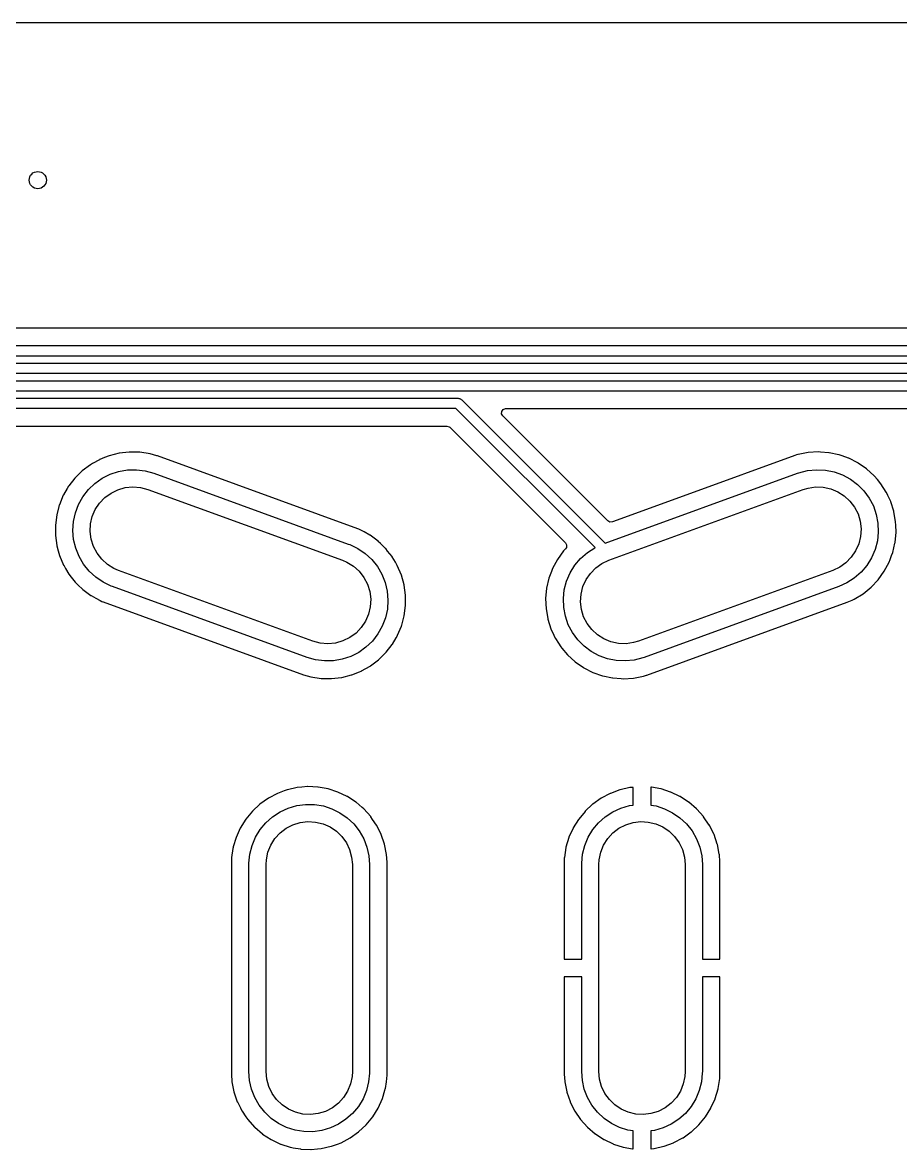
# Model space of a CAD drawing. Extents: x 14 to 417, y -165 to -100.
# Drawn here: x 304.36 to 329.82, y -132.26 to -99.57 of the extents above; entities that cross this region are included whole.
import ezdxf

# ---------------------------------------------------------------- set-up
doc = ezdxf.new("R2010")
doc.units = 0
doc.layers.add('BLACK', color=7, linetype='CONTINUOUS')

msp = doc.modelspace()

# ---------------------------------------------------------------- linework, layer by layer
at = {"layer": 'BLACK', "linetype": 'CONTINUOUS'}
for p, q in [((293.416, -99.5685), (341.585, -99.5685)), ((380.455, -108.434), (219.182, -108.434)), ((219.1, -108.943), (380.492, -108.943)), ((380.43, -109.243), (219.163, -109.243)), ((219.299, -109.451), (374.289, -109.451)), ((374.227, -109.751), (219.361, -109.751)), ((219.497, -109.959), (341.884, -109.959)), ((341.822, -110.259), (219.559, -110.259)), ((219.696, -110.467), (316.992, -110.467)), ((316.992, -110.467), (317.011, -110.472)), ((317.011, -110.472), (317.031, -110.472)), ((317.031, -110.472), (317.048, -110.482)), ((317.048, -110.482), (317.067, -110.487)), ((317.067, -110.487), (317.081, -110.501)), ((317.081, -110.501), (317.098, -110.511)), ((316.93, -110.767), (219.758, -110.767)), ((320.964, -114.801), (316.93, -110.767)), ((317.098, -110.511), (321.261, -114.673)), ((318.26, -110.849), (318.302, -110.793)), ((318.302, -110.793), (318.369, -110.768)), ((318.369, -110.768), (318.378, -110.767)), ((318.378, -110.767), (341.559, -110.767)), ((318.255, -110.92), (318.26, -110.849)), ((318.289, -110.983), (318.255, -110.92)), ((321.334, -114.028), (318.289, -110.983)), ((293.486, -111.275), (316.667, -111.275)), ((316.667, -111.275), (316.735, -111.296)), ((316.735, -111.296), (316.756, -111.312)), ((316.756, -111.312), (320.105, -114.661)), ((306.869, -112.137), (306.739, -112.189)), ((306.873, -112.136), (306.869, -112.137)), ((306.874, -112.136), (306.873, -112.136)), ((307.156, -112.065), (306.874, -112.136)), ((307.16, -112.064), (307.156, -112.065)), ((307.156, -112.065), (307.156, -112.065)), ((307.164, -112.063), (307.16, -112.064)), ((307.454, -112.03), (307.164, -112.063)), ((307.458, -112.029), (307.454, -112.03)), ((307.454, -112.03), (307.454, -112.03)), ((307.463, -112.029), (307.458, -112.029)), ((307.754, -112.034), (307.463, -112.029)), ((307.758, -112.034), (307.754, -112.034)), ((308.055, -112.079), (307.758, -112.034)), ((308.059, -112.08), (308.055, -112.079)), ((308.256, -112.138), (308.059, -112.08)), ((308.059, -112.08), (308.059, -112.08)), ((308.27, -112.142), (308.256, -112.138)), ((308.272, -112.142), (308.27, -112.142)), ((314.083, -114.257), (308.272, -112.142)), ((308.272, -112.142), (308.272, -112.142)), ((326.762, -112.13), (323.734, -113.232)), ((326.763, -112.13), (326.762, -112.13)), ((326.762, -112.13), (326.762, -112.13)), ((326.811, -112.115), (326.763, -112.13)), ((326.85, -112.103), (326.811, -112.115)), ((326.853, -112.101), (326.85, -112.103)), ((326.85, -112.103), (326.85, -112.103)), ((327.147, -112.044), (326.853, -112.101)), ((327.447, -112.026), (327.147, -112.044)), ((327.501, -112.03), (327.447, -112.026)), ((327.742, -112.048), (327.501, -112.03)), ((327.746, -112.048), (327.742, -112.048)), ((327.742, -112.048), (327.742, -112.048)), ((327.75, -112.049), (327.746, -112.048)), ((328.036, -112.109), (327.75, -112.049)), ((327.75, -112.049), (327.75, -112.049)), ((328.04, -112.11), (328.036, -112.109)), ((328.036, -112.109), (328.036, -112.109)), ((328.135, -112.143), (328.04, -112.11)), ((306.329, -112.396), (306.09, -112.576)), ((306.386, -112.364), (306.329, -112.396)), ((306.587, -112.251), (306.386, -112.364)), ((306.591, -112.249), (306.587, -112.251)), ((306.587, -112.251), (306.587, -112.251)), ((306.595, -112.247), (306.591, -112.249)), ((306.739, -112.189), (306.595, -112.247)), ((306.595, -112.247), (306.595, -112.247)), ((328.318, -112.208), (328.135, -112.143)), ((328.323, -112.209), (328.318, -112.208)), ((328.327, -112.211), (328.323, -112.209)), ((328.586, -112.344), (328.327, -112.211)), ((328.327, -112.211), (328.327, -112.211)), ((328.59, -112.346), (328.586, -112.344)), ((328.594, -112.348), (328.59, -112.346)), ((328.834, -112.514), (328.594, -112.348)), ((328.594, -112.348), (328.594, -112.348)), ((305.874, -112.79), (305.705, -113.008)), ((305.876, -112.787), (305.874, -112.79)), ((305.874, -112.79), (305.874, -112.79)), ((305.901, -112.762), (305.876, -112.787)), ((305.985, -112.68), (305.901, -112.762)), ((306.09, -112.576), (305.985, -112.68)), ((306.456, -112.94), (306.668, -112.79)), ((306.668, -112.79), (306.899, -112.673)), ((306.899, -112.673), (307.146, -112.592)), ((307.146, -112.592), (307.401, -112.548)), ((307.401, -112.548), (307.661, -112.542)), ((307.661, -112.542), (307.918, -112.575)), ((307.918, -112.575), (308.167, -112.645)), ((308.167, -112.645), (313.806, -114.698)), ((321.261, -114.673), (326.833, -112.645)), ((326.833, -112.645), (326.876, -112.63)), ((326.876, -112.63), (327.127, -112.567)), ((327.127, -112.567), (327.385, -112.541)), ((327.385, -112.541), (327.644, -112.553)), ((327.644, -112.553), (327.899, -112.604)), ((327.899, -112.604), (328.143, -112.691)), ((328.143, -112.691), (328.371, -112.814)), ((328.837, -112.516), (328.834, -112.514)), ((328.834, -112.514), (328.834, -112.514)), ((329.059, -112.718), (328.837, -112.516)), ((329.062, -112.721), (329.059, -112.718)), ((329.152, -112.827), (329.062, -112.721)), ((329.062, -112.721), (329.062, -112.721)), ((305.655, -113.088), (305.547, -113.274)), ((305.692, -113.024), (305.655, -113.088)), ((305.705, -113.008), (305.692, -113.024)), ((306.11, -113.324), (306.268, -113.119)), ((306.268, -113.119), (306.456, -112.94)), ((306.925, -113.218), (307.125, -113.121)), ((307.125, -113.121), (307.339, -113.061)), ((307.339, -113.061), (307.56, -113.04)), ((307.56, -113.04), (307.782, -113.058)), ((307.782, -113.058), (307.996, -113.115)), ((307.996, -113.115), (313.635, -115.167)), ((321.365, -115.167), (327.004, -113.115)), ((327.004, -113.115), (327.141, -113.074)), ((327.141, -113.074), (327.361, -113.042)), ((327.361, -113.042), (327.583, -113.049)), ((327.583, -113.049), (327.801, -113.096)), ((327.801, -113.096), (328.006, -113.18)), ((328.371, -112.814), (328.579, -112.969)), ((328.579, -112.969), (328.762, -113.153)), ((329.253, -112.947), (329.152, -112.827)), ((329.255, -112.95), (329.253, -112.947)), ((329.412, -113.196), (329.255, -112.95)), ((305.541, -113.283), (305.426, -113.56)), ((305.547, -113.274), (305.541, -113.283)), ((305.983, -113.55), (306.11, -113.324)), ((306.592, -113.51), (306.746, -113.349)), ((306.746, -113.349), (306.925, -113.218)), ((323.734, -113.232), (321.467, -114.057)), ((328.006, -113.18), (328.194, -113.3)), ((328.194, -113.3), (328.357, -113.45)), ((328.762, -113.153), (328.915, -113.363)), ((328.915, -113.363), (329.036, -113.592)), ((329.415, -113.199), (329.412, -113.196)), ((329.412, -113.196), (329.412, -113.196)), ((329.456, -113.287), (329.415, -113.199)), ((329.54, -113.468), (329.456, -113.287)), ((305.413, -113.609), (305.348, -113.85)), ((305.425, -113.565), (305.413, -113.609)), ((305.426, -113.56), (305.425, -113.565)), ((305.425, -113.565), (305.425, -113.565)), ((305.891, -113.793), (305.983, -113.55)), ((306.381, -113.9), (306.469, -113.695)), ((306.469, -113.695), (306.592, -113.51)), ((328.357, -113.45), (328.491, -113.628)), ((328.491, -113.628), (328.592, -113.826)), ((329.036, -113.592), (329.121, -113.837)), ((329.541, -113.471), (329.54, -113.468)), ((329.54, -113.468), (329.54, -113.468)), ((329.543, -113.475), (329.541, -113.471)), ((329.628, -113.747), (329.543, -113.475)), ((329.543, -113.475), (329.543, -113.475)), ((329.631, -113.758), (329.628, -113.747)), ((329.682, -114.053), (329.631, -113.758)), ((305.348, -113.85), (305.31, -114.148)), ((305.819, -114.305), (305.836, -114.046)), ((305.836, -114.046), (305.891, -113.793)), ((306.331, -114.116), (306.381, -113.9)), ((321.396, -114.062), (321.334, -114.028)), ((321.467, -114.057), (321.396, -114.062)), ((328.592, -113.826), (328.656, -114.039)), ((328.656, -114.039), (328.681, -114.259)), ((329.121, -113.837), (329.17, -114.092)), ((329.17, -114.092), (329.18, -114.351)), ((329.686, -114.148), (329.682, -114.053)), ((305.31, -114.148), (305.31, -114.246)), ((305.31, -114.246), (305.311, -114.439)), ((305.84, -114.564), (305.819, -114.305)), ((306.32, -114.338), (306.331, -114.116)), ((306.348, -114.558), (306.32, -114.338)), ((314.084, -114.258), (314.083, -114.257)), ((314.083, -114.257), (314.083, -114.257)), ((314.085, -114.258), (314.084, -114.258)), ((314.115, -114.271), (314.085, -114.258)), ((314.085, -114.258), (314.085, -114.258)), ((314.171, -114.294), (314.115, -114.271)), ((314.27, -114.349), (314.171, -114.294)), ((314.43, -114.437), (314.27, -114.349)), ((328.681, -114.259), (328.666, -114.481)), ((329.18, -114.351), (329.152, -114.609)), ((329.666, -114.652), (329.694, -114.353)), ((329.694, -114.353), (329.686, -114.148)), ((305.311, -114.439), (305.311, -114.448)), ((305.311, -114.448), (305.352, -114.745)), ((305.352, -114.745), (305.353, -114.749)), ((305.353, -114.749), (305.353, -114.749)), ((305.353, -114.749), (305.393, -114.896)), ((305.9, -114.816), (305.84, -114.564)), ((306.415, -114.77), (306.348, -114.558)), ((313.806, -114.698), (313.848, -114.714)), ((313.848, -114.714), (314.082, -114.827)), ((314.433, -114.439), (314.43, -114.437)), ((314.43, -114.437), (314.43, -114.437)), ((314.437, -114.442), (314.433, -114.439)), ((314.671, -114.616), (314.437, -114.442)), ((314.437, -114.442), (314.437, -114.442)), ((314.674, -114.618), (314.671, -114.616)), ((314.671, -114.616), (314.671, -114.616)), ((314.677, -114.621), (314.674, -114.618)), ((314.736, -114.679), (314.677, -114.621)), ((314.677, -114.621), (314.677, -114.621)), ((314.889, -114.827), (314.736, -114.679)), ((320.105, -114.661), (320.139, -114.724)), ((320.139, -114.724), (320.134, -114.795)), ((328.613, -114.697), (328.522, -114.9)), ((328.666, -114.481), (328.613, -114.697)), ((329.152, -114.609), (329.086, -114.86)), ((329.598, -114.944), (329.66, -114.674)), ((329.66, -114.674), (329.665, -114.656)), ((329.665, -114.656), (329.666, -114.652)), ((305.393, -114.896), (305.431, -115.034)), ((305.431, -115.034), (305.549, -115.311)), ((305.996, -115.057), (305.9, -114.816)), ((306.127, -115.281), (305.996, -115.057)), ((306.518, -114.967), (306.415, -114.77)), ((306.655, -115.142), (306.518, -114.967)), ((314.082, -114.827), (314.296, -114.972)), ((314.296, -114.972), (314.487, -115.149)), ((314.892, -114.831), (314.889, -114.827)), ((314.948, -114.903), (314.892, -114.831)), ((314.892, -114.831), (314.892, -114.831)), ((315.075, -115.063), (314.948, -114.903)), ((315.077, -115.067), (315.075, -115.063)), ((315.173, -115.229), (315.077, -115.067)), ((315.077, -115.067), (315.077, -115.067)), ((320.049, -114.899), (319.873, -115.143)), ((320.052, -114.896), (320.049, -114.899)), ((320.108, -114.837), (320.052, -114.896)), ((320.052, -114.896), (320.052, -114.896)), ((320.134, -114.795), (320.108, -114.837)), ((320.545, -115.115), (320.74, -114.944)), ((320.74, -114.944), (320.958, -114.804)), ((320.958, -114.804), (320.964, -114.801)), ((328.397, -115.083), (328.241, -115.242)), ((328.522, -114.9), (328.397, -115.083)), ((329.086, -114.86), (328.983, -115.098)), ((329.522, -115.146), (329.566, -115.03)), ((329.566, -115.03), (329.598, -114.944)), ((305.549, -115.311), (305.551, -115.314)), ((305.551, -115.314), (305.551, -115.314)), ((305.551, -115.314), (305.608, -115.411)), ((305.608, -115.411), (305.701, -115.569)), ((306.289, -115.483), (306.127, -115.281)), ((306.82, -115.291), (306.655, -115.142)), ((307.009, -115.408), (306.82, -115.291)), ((307.141, -115.465), (307.009, -115.408)), ((313.635, -115.167), (313.767, -115.224)), ((313.767, -115.224), (313.956, -115.341)), ((313.956, -115.341), (314.121, -115.49)), ((314.487, -115.149), (314.649, -115.351)), ((314.649, -115.351), (314.78, -115.575)), ((315.227, -115.321), (315.173, -115.229)), ((315.345, -115.598), (315.227, -115.321)), ((319.73, -115.411), (319.699, -115.493)), ((319.732, -115.407), (319.73, -115.411)), ((319.73, -115.411), (319.73, -115.411)), ((319.873, -115.143), (319.732, -115.407)), ((320.241, -115.534), (320.377, -115.313)), ((320.377, -115.313), (320.545, -115.115)), ((320.827, -115.549), (320.983, -115.39)), ((320.983, -115.39), (321.164, -115.262)), ((321.164, -115.262), (321.365, -115.167)), ((328.06, -115.37), (327.859, -115.465)), ((328.241, -115.242), (328.06, -115.37)), ((328.847, -115.319), (328.679, -115.517)), ((328.983, -115.098), (328.847, -115.319)), ((329.351, -115.489), (329.492, -115.225)), ((329.492, -115.225), (329.522, -115.146)), ((305.701, -115.569), (305.772, -115.659)), ((305.772, -115.659), (305.884, -115.801)), ((306.48, -115.66), (306.289, -115.483)), ((306.694, -115.805), (306.48, -115.66)), ((312.78, -117.517), (307.141, -115.465)), ((314.121, -115.49), (314.258, -115.665)), ((314.258, -115.665), (314.361, -115.862)), ((314.78, -115.575), (314.876, -115.816)), ((315.346, -115.602), (315.345, -115.598)), ((315.423, -115.883), (315.346, -115.602)), ((315.346, -115.602), (315.346, -115.602)), ((319.626, -115.688), (319.558, -115.98)), ((319.699, -115.493), (319.626, -115.688)), ((320.138, -115.772), (320.241, -115.534)), ((320.611, -115.935), (320.702, -115.732)), ((320.702, -115.732), (320.827, -115.549)), ((327.859, -115.465), (322.22, -117.517)), ((328.484, -115.688), (328.266, -115.828)), ((328.679, -115.517), (328.484, -115.688)), ((328.972, -115.948), (329.172, -115.736)), ((329.172, -115.736), (329.175, -115.733)), ((329.172, -115.736), (329.172, -115.736)), ((329.175, -115.733), (329.351, -115.489)), ((305.884, -115.801), (305.884, -115.801)), ((305.884, -115.801), (305.887, -115.805)), ((305.887, -115.805), (305.976, -115.891)), ((305.976, -115.891), (306.099, -116.011)), ((306.099, -116.011), (306.099, -116.011)), ((306.099, -116.011), (306.102, -116.014)), ((306.102, -116.014), (306.105, -116.016)), ((306.105, -116.016), (306.105, -116.016)), ((306.105, -116.016), (306.339, -116.19)), ((306.928, -115.918), (306.694, -115.805)), ((306.97, -115.934), (306.928, -115.918)), ((312.609, -117.987), (306.97, -115.934)), ((314.361, -115.862), (314.428, -116.074)), ((314.876, -115.816), (314.936, -116.068)), ((315.424, -115.887), (315.423, -115.883)), ((315.423, -115.883), (315.423, -115.883)), ((315.465, -116.184), (315.424, -115.887)), ((319.558, -115.98), (319.53, -116.279)), ((320.044, -116.281), (320.072, -116.023)), ((320.072, -116.023), (320.138, -115.772)), ((320.558, -116.151), (320.611, -115.935)), ((328.03, -115.934), (322.391, -117.987)), ((328.266, -115.828), (328.03, -115.934)), ((328.736, -116.14), (328.969, -115.951)), ((328.969, -115.951), (328.972, -115.948)), ((306.339, -116.19), (306.339, -116.19)), ((306.339, -116.19), (306.343, -116.193)), ((306.343, -116.193), (306.346, -116.195)), ((306.346, -116.195), (306.346, -116.195)), ((306.346, -116.195), (306.486, -116.272)), ((306.486, -116.272), (306.605, -116.338)), ((306.605, -116.338), (306.661, -116.361)), ((306.661, -116.361), (306.691, -116.374)), ((306.691, -116.374), (306.691, -116.374)), ((306.691, -116.374), (306.692, -116.374)), ((306.692, -116.374), (306.693, -116.375)), ((306.693, -116.375), (306.693, -116.375)), ((306.693, -116.375), (312.504, -118.49)), ((314.428, -116.074), (314.456, -116.294)), ((314.456, -116.294), (314.445, -116.516)), ((314.936, -116.068), (314.957, -116.327)), ((314.957, -116.327), (314.94, -116.586)), ((315.465, -116.188), (315.465, -116.184)), ((315.465, -116.282), (315.465, -116.188)), ((315.465, -116.188), (315.465, -116.188)), ((315.466, -116.484), (315.465, -116.282)), ((319.53, -116.279), (319.542, -116.579)), ((320.054, -116.54), (320.044, -116.281)), ((320.543, -116.373), (320.558, -116.151)), ((320.568, -116.593), (320.543, -116.373)), ((322.462, -118.502), (328.273, -116.387)), ((328.273, -116.387), (328.275, -116.386)), ((328.273, -116.387), (328.273, -116.387)), ((328.275, -116.386), (328.277, -116.385)), ((328.277, -116.385), (328.417, -116.323)), ((328.277, -116.385), (328.277, -116.385)), ((328.417, -116.323), (328.48, -116.296)), ((328.48, -116.296), (328.736, -116.14)), ((314.445, -116.516), (314.395, -116.732)), ((314.94, -116.586), (314.885, -116.839)), ((315.428, -116.782), (315.466, -116.484)), ((319.542, -116.579), (319.542, -116.583)), ((319.542, -116.583), (319.59, -116.855)), ((320.103, -116.795), (320.054, -116.54)), ((320.632, -116.806), (320.568, -116.593)), ((314.307, -116.937), (314.184, -117.122)), ((314.395, -116.732), (314.307, -116.937)), ((314.885, -116.839), (314.793, -117.082)), ((315.355, -117.051), (315.387, -116.933)), ((315.387, -116.933), (315.428, -116.782)), ((319.59, -116.855), (319.593, -116.874)), ((319.593, -116.874), (319.594, -116.878)), ((319.594, -116.878), (319.594, -116.878)), ((319.594, -116.878), (319.681, -117.157)), ((320.188, -117.04), (320.103, -116.795)), ((320.309, -117.269), (320.188, -117.04)), ((320.733, -117.004), (320.632, -116.806)), ((320.867, -117.182), (320.733, -117.004)), ((314.03, -117.283), (313.851, -117.414)), ((314.184, -117.122), (314.03, -117.283)), ((314.666, -117.308), (314.508, -117.513)), ((314.793, -117.082), (314.666, -117.308)), ((315.195, -117.416), (315.232, -117.352)), ((315.232, -117.352), (315.235, -117.349)), ((315.232, -117.352), (315.232, -117.352)), ((315.235, -117.349), (315.236, -117.344)), ((315.236, -117.344), (315.346, -117.082)), ((315.346, -117.082), (315.35, -117.072)), ((315.35, -117.072), (315.355, -117.051)), ((319.681, -117.157), (319.683, -117.161)), ((319.683, -117.161), (319.684, -117.164)), ((319.684, -117.164), (319.684, -117.164)), ((319.684, -117.164), (319.725, -117.252)), ((319.725, -117.252), (319.809, -117.433)), ((320.462, -117.479), (320.309, -117.269)), ((321.03, -117.332), (320.867, -117.182)), ((321.218, -117.452), (321.03, -117.332)), ((312.994, -117.574), (312.78, -117.517)), ((313.216, -117.592), (312.994, -117.574)), ((313.437, -117.571), (313.216, -117.592)), ((313.651, -117.511), (313.437, -117.571)), ((313.851, -117.414), (313.651, -117.511)), ((314.32, -117.692), (314.108, -117.842)), ((314.508, -117.513), (314.32, -117.692)), ((314.909, -117.833), (315.081, -117.611)), ((315.081, -117.611), (315.084, -117.608)), ((315.081, -117.611), (315.081, -117.611)), ((315.084, -117.608), (315.195, -117.416)), ((319.809, -117.433), (319.812, -117.436)), ((319.812, -117.436), (319.812, -117.436)), ((319.812, -117.436), (319.899, -117.573)), ((319.899, -117.573), (319.971, -117.685)), ((319.971, -117.685), (319.997, -117.716)), ((320.645, -117.663), (320.462, -117.479)), ((320.853, -117.818), (320.645, -117.663)), ((321.423, -117.536), (321.218, -117.452)), ((321.641, -117.583), (321.423, -117.536)), ((321.863, -117.59), (321.641, -117.583)), ((322.083, -117.558), (321.863, -117.59)), ((322.22, -117.517), (322.083, -117.558)), ((312.858, -118.057), (312.609, -117.987)), ((313.877, -117.959), (313.63, -118.04)), ((314.108, -117.842), (313.877, -117.959)), ((314.686, -118.056), (314.9, -117.845)), ((314.9, -117.845), (314.909, -117.833)), ((319.997, -117.716), (320.162, -117.911)), ((320.162, -117.911), (320.162, -117.911)), ((320.162, -117.911), (320.165, -117.914)), ((320.165, -117.914), (320.387, -118.116)), ((321.081, -117.941), (320.853, -117.818)), ((321.325, -118.028), (321.081, -117.941)), ((322.348, -118.002), (322.097, -118.065)), ((322.391, -117.987), (322.348, -118.002)), ((313.115, -118.09), (312.858, -118.057)), ((313.375, -118.084), (313.115, -118.09)), ((313.63, -118.04), (313.375, -118.084)), ((314.189, -118.381), (314.443, -118.238)), ((314.443, -118.238), (314.447, -118.236)), ((314.443, -118.238), (314.443, -118.238)), ((314.447, -118.236), (314.686, -118.056)), ((320.387, -118.116), (320.39, -118.118)), ((320.39, -118.118), (320.39, -118.118)), ((320.39, -118.118), (320.63, -118.284)), ((320.63, -118.284), (320.63, -118.284)), ((320.63, -118.284), (320.634, -118.286)), ((320.634, -118.286), (320.638, -118.288)), ((320.638, -118.288), (320.897, -118.421)), ((321.58, -118.079), (321.325, -118.028)), ((321.839, -118.091), (321.58, -118.079)), ((322.097, -118.065), (321.839, -118.091)), ((312.504, -118.49), (312.504, -118.49)), ((312.504, -118.49), (312.506, -118.49)), ((312.506, -118.49), (312.508, -118.491)), ((312.508, -118.491), (312.508, -118.491)), ((312.508, -118.491), (312.717, -118.552)), ((312.717, -118.552), (312.717, -118.552)), ((312.717, -118.552), (312.721, -118.553)), ((312.721, -118.553), (313.018, -118.598)), ((313.018, -118.598), (313.022, -118.598)), ((313.022, -118.598), (313.313, -118.603)), ((313.313, -118.603), (313.318, -118.603)), ((313.318, -118.603), (313.322, -118.602)), ((313.322, -118.602), (313.612, -118.569)), ((313.322, -118.602), (313.322, -118.602)), ((313.612, -118.569), (313.616, -118.568)), ((313.616, -118.568), (313.62, -118.567)), ((313.62, -118.567), (313.902, -118.496)), ((313.902, -118.496), (313.907, -118.495)), ((313.902, -118.496), (313.902, -118.496)), ((313.907, -118.495), (314.13, -118.405)), ((314.13, -118.405), (314.181, -118.385)), ((314.181, -118.385), (314.185, -118.383)), ((314.181, -118.385), (314.181, -118.385)), ((314.185, -118.383), (314.189, -118.381)), ((314.189, -118.381), (314.189, -118.381)), ((320.897, -118.421), (320.897, -118.421)), ((320.897, -118.421), (320.901, -118.423)), ((320.901, -118.423), (321.184, -118.522)), ((321.184, -118.522), (321.188, -118.523)), ((321.188, -118.523), (321.188, -118.523)), ((321.188, -118.523), (321.474, -118.583)), ((321.474, -118.583), (321.474, -118.583)), ((321.474, -118.583), (321.478, -118.584)), ((321.478, -118.584), (321.482, -118.584)), ((321.482, -118.584), (321.482, -118.584)), ((321.482, -118.584), (321.72, -118.601)), ((321.72, -118.601), (321.777, -118.606)), ((321.777, -118.606), (322.077, -118.588)), ((322.077, -118.588), (322.371, -118.531)), ((322.371, -118.531), (322.425, -118.514)), ((322.425, -118.514), (322.459, -118.503)), ((322.459, -118.503), (322.461, -118.502)), ((322.459, -118.503), (322.459, -118.503)), ((322.461, -118.502), (322.462, -118.502)), ((322.462, -118.502), (322.462, -118.502)), ((311.75, -121.934), (311.492, -122.07)), ((311.753, -121.932), (311.75, -121.934)), ((311.75, -121.934), (311.75, -121.934)), ((311.948, -121.86), (311.753, -121.932)), ((312.031, -121.83), (311.948, -121.86)), ((312.035, -121.829), (312.031, -121.83)), ((312.031, -121.83), (312.031, -121.83)), ((312.039, -121.828), (312.035, -121.829)), ((312.324, -121.764), (312.039, -121.828)), ((312.039, -121.828), (312.039, -121.828)), ((312.328, -121.763), (312.324, -121.764)), ((312.324, -121.764), (312.324, -121.764)), ((312.463, -121.751), (312.328, -121.763)), ((312.622, -121.737), (312.463, -121.751)), ((312.627, -121.737), (312.622, -121.737)), ((312.622, -121.737), (312.622, -121.737)), ((312.631, -121.737), (312.627, -121.737)), ((312.922, -121.75), (312.631, -121.737)), ((312.631, -121.737), (312.631, -121.737)), ((312.926, -121.751), (312.922, -121.75)), ((312.922, -121.75), (312.922, -121.75)), ((312.93, -121.751), (312.926, -121.751)), ((313.108, -121.783), (312.93, -121.751)), ((312.93, -121.751), (312.93, -121.751)), ((313.222, -121.804), (313.108, -121.783)), ((313.226, -121.805), (313.222, -121.804)), ((313.503, -121.894), (313.226, -121.805)), ((313.226, -121.805), (313.226, -121.805)), ((313.507, -121.895), (313.503, -121.894)), ((313.503, -121.894), (313.503, -121.894)), ((313.778, -122.024), (313.507, -121.895)), ((321.402, -121.935), (321.144, -122.071)), ((321.409, -121.931), (321.402, -121.935)), ((321.683, -121.83), (321.409, -121.931)), ((321.691, -121.828), (321.683, -121.83)), ((321.976, -121.764), (321.691, -121.828)), ((321.984, -121.763), (321.976, -121.764)), ((322.056, -121.757), (321.984, -121.763)), ((322.068, -121.759), (322.056, -121.757)), ((322.072, -121.774), (322.068, -121.759)), ((322.072, -122.273), (322.072, -121.774)), ((322.585, -121.756), (322.58, -121.771)), ((322.58, -121.771), (322.58, -122.273)), ((322.598, -121.755), (322.585, -121.756)), ((322.869, -121.803), (322.598, -121.755)), ((322.877, -121.805), (322.869, -121.803)), ((323.155, -121.895), (322.877, -121.805)), ((323.163, -121.898), (323.155, -121.895)), ((323.426, -122.023), (323.163, -121.898)), ((311.243, -122.246), (311.024, -122.45)), ((311.488, -122.072), (311.243, -122.246)), ((311.492, -122.07), (311.488, -122.072)), ((312.31, -122.288), (312.567, -122.253)), ((312.567, -122.253), (312.827, -122.257)), ((312.827, -122.257), (313.083, -122.298)), ((313.782, -122.026), (313.778, -122.024)), ((314.026, -122.185), (313.782, -122.026)), ((313.782, -122.026), (313.782, -122.026)), ((314.03, -122.188), (314.026, -122.185)), ((314.026, -122.185), (314.026, -122.185)), ((314.033, -122.19), (314.03, -122.188)), ((314.21, -122.341), (314.033, -122.19)), ((314.033, -122.19), (314.033, -122.19)), ((320.893, -122.249), (320.679, -122.448)), ((320.899, -122.244), (320.893, -122.249)), ((321.137, -122.075), (320.899, -122.244)), ((321.144, -122.071), (321.137, -122.075)), ((321.962, -122.288), (322.072, -122.273)), ((322.58, -122.273), (322.735, -122.298)), ((323.434, -122.027), (323.426, -122.023)), ((323.678, -122.186), (323.434, -122.027)), ((323.685, -122.191), (323.678, -122.186)), ((323.906, -122.38), (323.685, -122.191)), ((311.024, -122.45), (310.834, -122.682)), ((311.609, -122.612), (311.826, -122.469)), ((311.826, -122.469), (312.061, -122.361)), ((312.061, -122.361), (312.31, -122.288)), ((313.083, -122.298), (313.33, -122.377)), ((313.33, -122.377), (313.562, -122.492)), ((313.562, -122.492), (313.775, -122.64)), ((314.258, -122.383), (314.21, -122.341)), ((314.458, -122.606), (314.258, -122.383)), ((320.674, -122.454), (320.489, -122.679)), ((320.679, -122.448), (320.674, -122.454)), ((321.261, -122.612), (321.478, -122.469)), ((321.478, -122.469), (321.713, -122.361)), ((321.713, -122.361), (321.962, -122.288)), ((322.735, -122.298), (322.982, -122.377)), ((322.982, -122.377), (323.214, -122.492)), ((323.214, -122.492), (323.427, -122.64)), ((323.912, -122.386), (323.906, -122.38)), ((324.107, -122.604), (323.912, -122.386)), ((324.112, -122.61), (324.107, -122.604)), ((310.834, -122.682), (310.675, -122.937)), ((311.249, -122.984), (311.415, -122.784)), ((311.415, -122.784), (311.609, -122.612)), ((312.004, -122.945), (312.202, -122.843)), ((312.202, -122.843), (312.414, -122.777)), ((312.414, -122.777), (312.635, -122.751)), ((312.635, -122.751), (312.857, -122.763)), ((312.857, -122.763), (313.073, -122.815)), ((313.073, -122.815), (313.276, -122.905)), ((313.276, -122.905), (313.461, -123.029)), ((313.775, -122.64), (313.964, -122.818)), ((313.964, -122.818), (314.125, -123.021)), ((314.46, -122.61), (314.458, -122.606)), ((314.512, -122.686), (314.46, -122.61)), ((314.46, -122.61), (314.46, -122.61)), ((314.626, -122.855), (314.512, -122.686)), ((314.628, -122.858), (314.626, -122.855)), ((314.67, -122.941), (314.628, -122.858)), ((314.628, -122.858), (314.628, -122.858)), ((320.484, -122.686), (320.33, -122.934)), ((320.489, -122.679), (320.484, -122.686)), ((320.901, -122.984), (321.067, -122.784)), ((321.067, -122.784), (321.261, -122.612)), ((321.656, -122.945), (321.854, -122.843)), ((321.854, -122.843), (322.066, -122.777)), ((322.066, -122.777), (322.287, -122.751)), ((322.287, -122.751), (322.509, -122.763)), ((322.509, -122.763), (322.725, -122.815)), ((322.725, -122.815), (322.928, -122.905)), ((322.928, -122.905), (323.113, -123.029)), ((323.427, -122.64), (323.616, -122.818)), ((323.616, -122.818), (323.777, -123.021)), ((324.276, -122.851), (324.112, -122.61)), ((324.28, -122.859), (324.276, -122.851)), ((324.41, -123.119), (324.28, -122.859)), ((310.551, -123.215), (310.47, -123.487)), ((310.552, -123.211), (310.551, -123.215)), ((310.675, -122.937), (310.552, -123.211)), ((311.014, -123.445), (311.115, -123.206)), ((311.115, -123.206), (311.249, -122.984)), ((311.56, -123.433), (311.678, -123.244)), ((311.678, -123.244), (311.828, -123.08)), ((311.828, -123.08), (312.004, -122.945)), ((313.461, -123.029), (313.62, -123.183)), ((313.62, -123.183), (313.75, -123.364)), ((314.125, -123.021), (314.254, -123.247)), ((314.254, -123.247), (314.348, -123.488)), ((314.761, -123.123), (314.67, -122.941)), ((314.858, -123.407), (314.761, -123.123)), ((320.204, -123.215), (320.12, -123.495)), ((320.207, -123.207), (320.204, -123.215)), ((320.326, -122.941), (320.207, -123.207)), ((320.33, -122.934), (320.326, -122.941)), ((320.666, -123.445), (320.767, -123.206)), ((320.767, -123.206), (320.901, -122.984)), ((321.212, -123.433), (321.33, -123.244)), ((321.33, -123.244), (321.48, -123.08)), ((321.48, -123.08), (321.656, -122.945)), ((323.113, -123.029), (323.272, -123.183)), ((323.272, -123.183), (323.402, -123.364)), ((323.777, -123.021), (323.906, -123.247)), ((323.906, -123.247), (324, -123.488)), ((324.414, -123.127), (324.41, -123.119)), ((324.509, -123.403), (324.414, -123.127)), ((310.462, -123.528), (310.42, -123.795)), ((310.466, -123.503), (310.462, -123.528)), ((310.467, -123.499), (310.466, -123.503)), ((310.466, -123.503), (310.466, -123.503)), ((310.47, -123.487), (310.467, -123.499)), ((310.951, -123.696), (311.014, -123.445)), ((311.477, -123.639), (311.56, -123.433)), ((313.75, -123.364), (313.846, -123.564)), ((313.846, -123.564), (313.904, -123.779)), ((314.348, -123.488), (314.405, -123.741)), ((314.918, -123.701), (314.858, -123.407)), ((320.119, -123.503), (320.073, -123.791)), ((320.12, -123.495), (320.119, -123.503)), ((320.603, -123.696), (320.666, -123.445)), ((321.129, -123.639), (321.212, -123.433)), ((323.402, -123.364), (323.498, -123.564)), ((323.498, -123.564), (323.556, -123.779)), ((324, -123.488), (324.057, -123.741)), ((324.511, -123.411), (324.509, -123.403)), ((324.568, -123.697), (324.511, -123.411)), ((310.42, -123.795), (310.416, -123.889)), ((310.416, -123.889), (310.416, -130.076)), ((310.925, -123.954), (310.951, -123.696)), ((311.424, -124), (311.432, -123.856)), ((311.432, -123.856), (311.477, -123.639)), ((313.904, -123.779), (313.924, -124)), ((314.405, -123.741), (314.424, -124)), ((314.933, -123.924), (314.918, -123.701)), ((320.072, -123.798), (320.068, -123.887)), ((320.068, -123.887), (320.068, -123.89)), ((320.068, -123.89), (320.068, -126.728)), ((320.073, -123.791), (320.072, -123.798)), ((320.577, -123.954), (320.603, -123.696)), ((321.076, -124), (321.084, -123.856)), ((321.084, -123.856), (321.129, -123.639)), ((323.556, -123.779), (323.576, -124)), ((324.057, -123.741), (324.076, -124)), ((324.569, -123.705), (324.568, -123.697)), ((324.584, -123.922), (324.569, -123.705)), ((310.924, -124), (310.925, -123.954)), ((310.924, -130), (310.924, -124)), ((311.424, -130), (311.424, -124)), ((313.924, -124), (313.924, -130)), ((314.424, -124), (314.424, -130)), ((314.933, -130.111), (314.933, -123.924)), ((320.576, -124), (320.577, -123.954)), ((320.576, -126.746), (320.576, -124)), ((321.076, -130), (321.076, -124)), ((323.576, -124), (323.576, -130)), ((324.076, -124), (324.076, -126.746)), ((324.584, -123.926), (324.584, -123.922)), ((324.584, -126.732), (324.584, -123.926)), ((320.068, -126.728), (320.072, -126.743)), ((320.072, -126.743), (320.074, -126.744)), ((320.074, -126.744), (320.082, -126.746)), ((320.082, -126.746), (320.576, -126.746)), ((324.076, -126.746), (324.566, -126.746)), ((324.566, -126.746), (324.581, -126.742)), ((324.581, -126.742), (324.582, -126.74)), ((324.582, -126.74), (324.584, -126.732)), ((320.07, -127.26), (320.068, -127.268)), ((320.068, -127.268), (320.068, -130.074)), ((320.071, -127.258), (320.07, -127.26)), ((320.086, -127.254), (320.071, -127.258)), ((320.576, -127.254), (320.086, -127.254)), ((320.576, -130), (320.576, -127.254)), ((324.57, -127.254), (324.076, -127.254)), ((324.076, -127.254), (324.076, -130)), ((324.578, -127.256), (324.57, -127.254)), ((324.58, -127.257), (324.578, -127.256)), ((324.584, -127.272), (324.58, -127.257)), ((324.584, -130.11), (324.584, -127.272)), ((310.416, -130.076), (310.43, -130.299)), ((310.943, -130.259), (310.924, -130)), ((311.444, -130.221), (311.424, -130)), ((313.924, -130), (313.916, -130.144)), ((314.423, -130.046), (314.397, -130.304)), ((314.424, -130), (314.423, -130.046)), ((314.928, -130.205), (314.933, -130.111)), ((320.068, -130.074), (320.068, -130.078)), ((320.068, -130.078), (320.083, -130.295)), ((320.595, -130.259), (320.576, -130)), ((321.096, -130.221), (321.076, -130)), ((323.576, -130), (323.568, -130.144)), ((324.075, -130.046), (324.049, -130.304)), ((324.076, -130), (324.075, -130.046)), ((324.58, -130.202), (324.584, -130.113)), ((324.584, -130.113), (324.584, -130.11)), ((310.43, -130.299), (310.49, -130.593)), ((311, -130.512), (310.943, -130.259)), ((311.502, -130.436), (311.444, -130.221)), ((311.598, -130.636), (311.502, -130.436)), ((313.871, -130.361), (313.788, -130.567)), ((313.916, -130.144), (313.871, -130.361)), ((314.397, -130.304), (314.334, -130.555)), ((314.882, -130.497), (314.913, -130.303)), ((314.913, -130.303), (314.928, -130.205)), ((320.083, -130.295), (320.084, -130.303)), ((320.084, -130.303), (320.141, -130.589)), ((320.652, -130.512), (320.595, -130.259)), ((321.154, -130.436), (321.096, -130.221)), ((321.25, -130.636), (321.154, -130.436)), ((323.523, -130.361), (323.44, -130.567)), ((323.568, -130.144), (323.523, -130.361)), ((324.049, -130.304), (323.986, -130.555)), ((324.533, -130.497), (324.579, -130.209)), ((324.579, -130.209), (324.58, -130.202)), ((310.49, -130.593), (310.587, -130.877)), ((311.094, -130.753), (311, -130.512)), ((311.223, -130.979), (311.094, -130.753)), ((311.728, -130.817), (311.598, -130.636)), ((313.67, -130.756), (313.52, -130.92)), ((313.788, -130.567), (313.67, -130.756)), ((314.334, -130.555), (314.233, -130.794)), ((314.796, -130.789), (314.869, -130.544)), ((314.869, -130.544), (314.88, -130.505)), ((314.88, -130.505), (314.881, -130.501)), ((314.88, -130.505), (314.88, -130.505)), ((314.881, -130.501), (314.882, -130.497)), ((320.141, -130.589), (320.143, -130.597)), ((320.143, -130.597), (320.238, -130.873)), ((320.746, -130.753), (320.652, -130.512)), ((320.875, -130.979), (320.746, -130.753)), ((321.38, -130.817), (321.25, -130.636)), ((323.322, -130.756), (323.172, -130.92)), ((323.44, -130.567), (323.322, -130.756)), ((323.986, -130.555), (323.885, -130.794)), ((324.448, -130.785), (324.532, -130.505)), ((324.532, -130.505), (324.533, -130.497)), ((310.587, -130.877), (310.589, -130.881)), ((310.589, -130.881), (310.589, -130.881)), ((310.589, -130.881), (310.678, -131.059)), ((310.678, -131.059), (310.722, -131.145)), ((311.384, -131.182), (311.223, -130.979)), ((311.887, -130.971), (311.728, -130.817)), ((312.072, -131.095), (311.887, -130.971)), ((312.275, -131.185), (312.072, -131.095)), ((313.344, -131.055), (313.146, -131.157)), ((313.52, -130.92), (313.344, -131.055)), ((314.099, -131.016), (313.933, -131.216)), ((314.233, -130.794), (314.099, -131.016)), ((314.514, -131.318), (314.673, -131.063)), ((314.673, -131.063), (314.796, -130.789)), ((320.238, -130.873), (320.242, -130.881)), ((320.242, -130.881), (320.372, -131.141)), ((321.036, -131.182), (320.875, -130.979)), ((321.539, -130.971), (321.38, -130.817)), ((321.724, -131.095), (321.539, -130.971)), ((321.927, -131.185), (321.724, -131.095)), ((322.996, -131.055), (322.798, -131.157)), ((323.172, -130.92), (322.996, -131.055)), ((323.751, -131.016), (323.585, -131.216)), ((323.885, -130.794), (323.751, -131.016)), ((324.168, -131.314), (324.322, -131.066)), ((324.322, -131.066), (324.326, -131.059)), ((324.326, -131.059), (324.445, -130.793)), ((324.445, -130.793), (324.448, -130.785)), ((310.722, -131.145), (310.724, -131.149)), ((310.724, -131.149), (310.836, -131.314)), ((310.836, -131.314), (310.89, -131.394)), ((310.89, -131.394), (311.09, -131.617)), ((311.573, -131.36), (311.384, -131.182)), ((311.786, -131.508), (311.573, -131.36)), ((312.491, -131.237), (312.275, -131.185)), ((312.713, -131.249), (312.491, -131.237)), ((312.934, -131.223), (312.713, -131.249)), ((313.146, -131.157), (312.934, -131.223)), ((313.739, -131.388), (313.522, -131.531)), ((313.933, -131.216), (313.739, -131.388)), ((314.324, -131.55), (314.514, -131.318)), ((320.372, -131.141), (320.376, -131.149)), ((320.376, -131.149), (320.54, -131.39)), ((320.54, -131.39), (320.545, -131.396)), ((320.545, -131.396), (320.74, -131.614)), ((321.225, -131.36), (321.036, -131.182)), ((321.438, -131.508), (321.225, -131.36)), ((322.143, -131.237), (321.927, -131.185)), ((322.365, -131.249), (322.143, -131.237)), ((322.586, -131.223), (322.365, -131.249)), ((322.798, -131.157), (322.586, -131.223)), ((323.391, -131.388), (323.174, -131.531)), ((323.585, -131.216), (323.391, -131.388)), ((323.978, -131.546), (324.163, -131.321)), ((324.163, -131.321), (324.168, -131.314)), ((311.09, -131.617), (311.093, -131.62)), ((311.093, -131.62), (311.093, -131.62)), ((311.093, -131.62), (311.315, -131.81)), ((312.018, -131.623), (311.786, -131.508)), ((312.265, -131.702), (312.018, -131.623)), ((312.521, -131.743), (312.265, -131.702)), ((312.781, -131.747), (312.521, -131.743)), ((313.038, -131.712), (312.781, -131.747)), ((313.287, -131.639), (313.038, -131.712)), ((313.522, -131.531), (313.287, -131.639)), ((313.86, -131.928), (314.105, -131.754)), ((314.105, -131.754), (314.324, -131.55)), ((320.74, -131.614), (320.746, -131.62)), ((320.746, -131.62), (320.967, -131.809)), ((321.67, -131.623), (321.438, -131.508)), ((321.917, -131.702), (321.67, -131.623)), ((322.072, -131.727), (321.917, -131.702)), ((322.072, -132.229), (322.072, -131.727)), ((322.69, -131.712), (322.58, -131.727)), ((322.58, -131.727), (322.58, -132.226)), ((322.939, -131.639), (322.69, -131.712)), ((323.174, -131.531), (322.939, -131.639)), ((323.515, -131.925), (323.753, -131.756)), ((323.753, -131.756), (323.759, -131.751)), ((323.759, -131.751), (323.973, -131.552)), ((323.973, -131.552), (323.978, -131.546)), ((311.315, -131.81), (311.315, -131.81)), ((311.315, -131.81), (311.318, -131.812)), ((311.318, -131.812), (311.322, -131.815)), ((311.322, -131.815), (311.322, -131.815)), ((311.322, -131.815), (311.566, -131.974)), ((311.566, -131.974), (311.566, -131.974)), ((311.566, -131.974), (311.57, -131.976)), ((311.57, -131.976), (311.841, -132.105)), ((313.493, -132.105), (313.595, -132.068)), ((313.595, -132.068), (313.598, -132.066)), ((313.598, -132.066), (313.856, -131.93)), ((313.598, -132.066), (313.598, -132.066)), ((313.856, -131.93), (313.86, -131.928)), ((313.856, -131.93), (313.856, -131.93)), ((320.967, -131.809), (320.974, -131.814)), ((320.974, -131.814), (321.218, -131.973)), ((321.218, -131.973), (321.226, -131.977)), ((321.226, -131.977), (321.489, -132.102)), ((322.969, -132.17), (323.243, -132.069)), ((323.243, -132.069), (323.25, -132.065)), ((323.25, -132.065), (323.508, -131.929)), ((323.508, -131.929), (323.515, -131.925)), ((311.841, -132.105), (311.845, -132.106)), ((311.845, -132.106), (311.845, -132.106)), ((311.845, -132.106), (312.122, -132.195)), ((312.122, -132.195), (312.126, -132.196)), ((312.126, -132.196), (312.207, -132.211)), ((312.207, -132.211), (312.418, -132.249)), ((312.418, -132.249), (312.418, -132.249)), ((312.418, -132.249), (312.422, -132.249)), ((312.422, -132.249), (312.426, -132.25)), ((312.426, -132.25), (312.426, -132.25)), ((312.426, -132.25), (312.717, -132.263)), ((312.717, -132.263), (312.717, -132.263)), ((312.717, -132.263), (312.721, -132.263)), ((312.721, -132.263), (312.726, -132.263)), ((312.726, -132.263), (312.916, -132.246)), ((312.726, -132.263), (312.726, -132.263)), ((312.916, -132.246), (313.02, -132.237)), ((313.02, -132.237), (313.024, -132.236)), ((313.024, -132.236), (313.309, -132.172)), ((313.024, -132.236), (313.024, -132.236)), ((313.309, -132.172), (313.313, -132.171)), ((313.309, -132.172), (313.309, -132.172)), ((313.313, -132.171), (313.318, -132.17)), ((313.318, -132.17), (313.493, -132.105)), ((321.489, -132.102), (321.497, -132.105)), ((321.497, -132.105), (321.775, -132.195)), ((321.775, -132.195), (321.783, -132.197)), ((321.783, -132.197), (322.054, -132.245)), ((322.054, -132.245), (322.067, -132.244)), ((322.067, -132.244), (322.072, -132.229)), ((322.58, -132.226), (322.584, -132.241)), ((322.584, -132.241), (322.596, -132.243)), ((322.596, -132.243), (322.668, -132.237)), ((322.668, -132.237), (322.676, -132.236)), ((322.676, -132.236), (322.961, -132.172)), ((322.961, -132.172), (322.969, -132.17))]:
    msp.add_line(p, q, dxfattribs=at)
at = {"layer": 'BLACK'}
msp.add_circle((304.8, -104.14), 0.25, dxfattribs=at)

doc.saveas('drawing.dxf')
